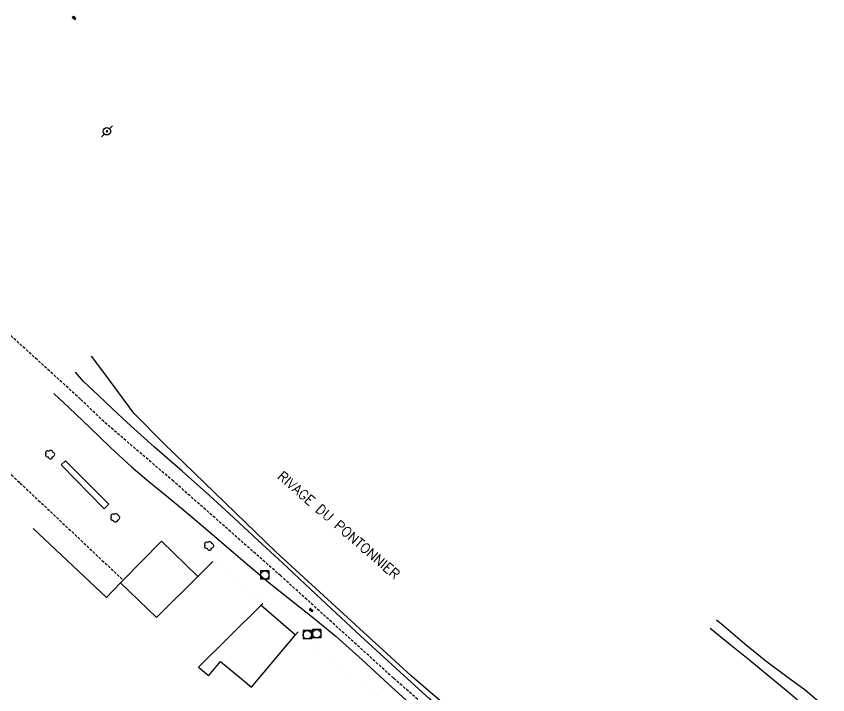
# Model space of a CAD drawing. Header units: millimetres. Extents: x 81006 to 82001, y 143028 to 144000.
# Drawn here: x 81479.6 to 81625.8, y 143673.8 to 143795.9 of the extents above; entities that cross this region are included whole.
import ezdxf
from ezdxf.enums import TextEntityAlignment as Align

# ---------------------------------------------------------------- set-up
doc = ezdxf.new("R2010")
doc.units = ezdxf.units.MM
doc.linetypes.add('DASHED', pattern=[0.75, 0.5, -0.25])
doc.layers.get('0').update_dxf_attribs({"linetype": 'CONTINUOUS'})
for name, color, linetype in [('W0001', 6, 'DASHED'), ('W0008', 7, 'CONTINUOUS'), ('W0071', 7, 'CONTINUOUS'), ('W0101', 7, 'CONTINUOUS'), ('W0104', 1, 'CONTINUOUS'), ('W0105', 7, 'CONTINUOUS'), ('W0112', 1, 'DASHED'), ('W0300', 7, 'CONTINUOUS'), ('W0401', 7, 'CONTINUOUS'), ('W0420', 7, 'CONTINUOUS'), ('W0473', 7, 'CONTINUOUS'), ('W0511', 5, 'CONTINUOUS'), ('W0989', 7, 'CONTINUOUS')]:
    doc.layers.add(name, color=color, linetype=linetype)
doc.styles.get("Standard").update_dxf_attribs({"font": 'romans.shx', "width": 0.85})

# ---------------------------------------------------------------- blocks, each defined once
blk = doc.blocks.new('T420')
for p, q in [((0.75, 0.75), (-0.75, 0.75)), ((-0.75, 0.75), (-0.75, -0.75)), ((0.75, 0.75), (0.75, -0.75)), ((0.75, -0.75), (-0.75, -0.75))]:
    blk.add_line(p, q)
blk.add_ellipse((0, 0), major_axis=(-0.53, 0.53), ratio=1, start_param=3.926991, end_param=10.210176)
blk = doc.blocks.new('T401')
for p, q in [((-0.3, 0.3), (0, 0.3)), ((-0.3, -0.25), (-0.3, 0.3)), ((-0.3, 0.15), (0, 0.15)), ((-0.3, 0), (0, 0)), ((0, 0.3), (0, -0.25)), ((-0.3, -0.15), (0, -0.15)), ((-0.3, -0.25), (-0.3, -0.3)), ((-0.3, -0.3), (0, -0.3)), ((0, -0.3), (0, -0.25))]:
    blk.add_line(p, q)
blk = doc.blocks.new('T300')
for p, q in [((-0.8, 0.51), (-0.86, 0.34)), ((-0.86, 0.34), (-0.86, 0.17)), ((-0.86, 0.17), (-0.74, 0.06)), ((-0.69, 0.63), (-0.8, 0.51)), ((-0.8, -0.06), (-0.74, 0.06)), ((-0.74, 0.06), (-0.69, 0.11)), ((-0.57, 0.69), (-0.69, 0.63)), ((-0.46, 0.69), (-0.57, 0.69)), ((-0.29, 0.63), (-0.46, 0.69)), ((-0.29, 0.63), (-0.17, 0.74)), ((-0.23, 0.57), (-0.29, 0.63)), ((-0.17, 0.74), (-0.06, 0.8)), ((-0.06, 0.8), (0.06, 0.8)), ((0.06, 0.8), (0.23, 0.74)), ((0.23, 0.74), (0.34, 0.63)), ((0.34, 0.63), (0.4, 0.51)), ((0.46, 0.46), (0.34, 0.46)), ((0.4, 0.51), (0.4, 0.46)), ((0.57, 0.4), (0.46, 0.46)), ((0.57, 0.4), (0.69, 0.29)), ((0.69, 0.29), (0.74, 0.17)), ((0.74, 0.06), (0.69, -0.17)), ((0.74, 0.17), (0.74, 0.06)), ((-0.8, -0.17), (-0.8, -0.06)), ((-0.8, -0.23), (-0.8, -0.17)), ((-0.74, -0.34), (-0.8, -0.23)), ((-0.69, -0.4), (-0.74, -0.34)), ((-0.51, -0.46), (-0.69, -0.4)), ((-0.4, -0.46), (-0.51, -0.46)), ((-0.4, -0.46), (-0.34, -0.46)), ((-0.34, -0.46), (-0.34, -0.4)), ((-0.34, -0.51), (-0.34, -0.46)), ((-0.29, -0.63), (-0.34, -0.51)), ((-0.17, -0.74), (-0.29, -0.63)), ((-0.06, -0.8), (-0.17, -0.74)), ((0.06, -0.8), (-0.06, -0.8)), ((0.17, -0.74), (0.06, -0.8)), ((0.23, -0.69), (0.17, -0.74)), ((0.29, -0.46), (0.23, -0.46)), ((0.29, -0.63), (0.23, -0.69)), ((0.46, -0.4), (0.29, -0.46)), ((0.34, -0.51), (0.29, -0.63)), ((0.34, -0.51), (0.34, -0.46)), ((0.57, -0.34), (0.46, -0.4)), ((0.63, -0.29), (0.57, -0.34)), ((0.69, -0.17), (0.63, -0.29))]:
    blk.add_line(p, q)
blk = doc.blocks.new('T473')
for p, q in [((-0.166667, 0.166667), (0.166667, -0.166667)), ((-0.166667, -0.166667), (0.166667, 0.166667)), ((0.500001, 0.500001), (1.000002, 1.000002)), ((-1.000002, -1.000002), (-0.500001, -0.500001))]:
    blk.add_line(p, q)
blk.add_ellipse((0, 0), major_axis=(0.471405, 0.471405), ratio=1, start_param=5.4977871438, end_param=11.780972451)

msp = doc.modelspace()

# ---------------------------------------------------------------- linework, layer by layer
at = {"layer": 'W0001'}
msp.add_lwpolyline([(81554.17, 143671), (81547.53, 143676.81), (81527.23, 143695.21), (81507.92, 143712.23), (81495.38, 143722.96), (81491.17, 143727.01), (81466.82, 143749.21)], dxfattribs=at)
at = {"layer": 'W0008'}
for points in [[(81491.73, 143730.18), (81490.25, 143731.87)], [(81556.39, 143671), (81554.11, 143673.02), (81548.71, 143677.9), (81541.62, 143684.4), (81534.6, 143690.97), (81527.57, 143697.53), (81523.19, 143701.58), (81518.82, 143705.62), (81514.41, 143709.65), (81509.48, 143714.03), (81504.52, 143718.38), (81499.61, 143722.78), (81496.98, 143725.23), (81494.35, 143727.71), (81491.73, 143730.18)], [(81486.38, 143728), (81489.13, 143725.45)], [(81489.13, 143725.45), (81492.85, 143721.88), (81496.57, 143718.31), (81500.37, 143714.83), (81503.48, 143712.19), (81506.65, 143709.6), (81509.81, 143707.01), (81514.91, 143702.68), (81520, 143698.33), (81525.12, 143694.03), (81529.16, 143690.79), (81533.22, 143687.58), (81537.22, 143684.3), (81541.92, 143680.11), (81546.54, 143675.81), (81551.19, 143671.56), (81551.85, 143671)]]:
    msp.add_lwpolyline(points, dxfattribs=at)
at = {"layer": 'W0071'}
for points in [[(81625.75, 143671), (81625, 143671.81), (81621.67, 143674.62), (81618.12, 143677.2), (81614.61, 143679.83), (81610.78, 143682.98), (81607, 143686.19), (81605.74, 143687.24)], [(81604.59, 143685.76), (81608.14, 143682.9), (81611.69, 143680.03), (81615.22, 143677.14), (81618.61, 143674.31), (81621.98, 143671.45), (81622.48, 143671)]]:
    msp.add_lwpolyline(points, dxfattribs=at)
at = {"layer": 'W0101'}
for points in [[(81482.66, 143703.73), (81495.87, 143691.33), (81498.38, 143693.95), (81504.88, 143687.73), (81512.31, 143695.11), (81515.02, 143697.8)], [(81524, 143690.16), (81523.74, 143689.9), (81512.45, 143678.78)], [(81522, 143675.16), (81529.9, 143684.57), (81530.37, 143685.12)], [(81512.45, 143678.78), (81513.88, 143677.57), (81514.27, 143677.24), (81516.39, 143679.78), (81519.8, 143676.98), (81522, 143675.16)]]:
    msp.add_lwpolyline(points, dxfattribs=at)
at = {"layer": 'W0101', "const_width": 0.002}
for points in [[(81515.02, 143697.8), (81524, 143690.16)], [(81530.37, 143685.12), (81547.68, 143671)]]:
    msp.add_lwpolyline(points, dxfattribs=at)
at = {"layer": 'W0104'}
for points in [[(81498.38, 143693.95), (81498.86, 143694.44), (81505.78, 143701.47), (81512.31, 143695.11)], [(81523.74, 143689.9), (81529.9, 143684.57)]]:
    msp.add_lwpolyline(points, dxfattribs=at)
at = {"layer": 'W0105'}
msp.add_lwpolyline([(81495.45, 143707.29), (81487.71, 143715.17), (81488.46, 143715.9), (81496.3, 143708.12)], close=True, dxfattribs=at)
at = {"layer": 'W0112'}
msp.add_lwpolyline([(81475.66, 143716.29), (81476.18, 143715.8), (81478.77, 143713.36), (81480.31, 143711.91), (81498.86, 143694.44)], dxfattribs=at)
at = {"layer": 'W0511'}
for points in [[(81495.36, 143731.83), (81493.16, 143734.78)], [(81557.93, 143671), (81550.73, 143677.21), (81526.34, 143699.52), (81506.2, 143719.05), (81500.79, 143724.51), (81495.36, 143731.83)]]:
    msp.add_lwpolyline(points, dxfattribs=at)

# ---------------------------------------------------------------- block references
at = {"layer": 'W0300'}
for p in [(81485.76, 143717.02), (81497.48, 143705.64), (81514.4, 143700.56)]:
    msp.add_blockref('T300', p, dxfattribs=at)
at = {"layer": 'W0401'}
for p, rotation in [((81490.13, 143795.73), 45.3142243323766), ((81532.59, 143688.91), 231.7016310078321)]:
    msp.add_blockref('T401', p, dxfattribs=dict(at, rotation=rotation))
at = {"layer": 'W0420'}
for p in [(81524.36, 143695.33), (81532.01, 143684.6), (81533.71, 143684.77)]:
    msp.add_blockref('T420', p, dxfattribs=at)
at = {"layer": 'W0473'}
msp.add_blockref('T473', (81495.94, 143775.23), dxfattribs=at)

# ---------------------------------------------------------------- texts
at = {"layer": 'W0989'}
msp.add_text('RIVAGE DU PONTONNIER', height=1.75, rotation=319.073, dxfattribs=at).set_placement((81537.7, 143704.34), align=Align.MIDDLE_CENTER)

doc.saveas('drawing.dxf')
